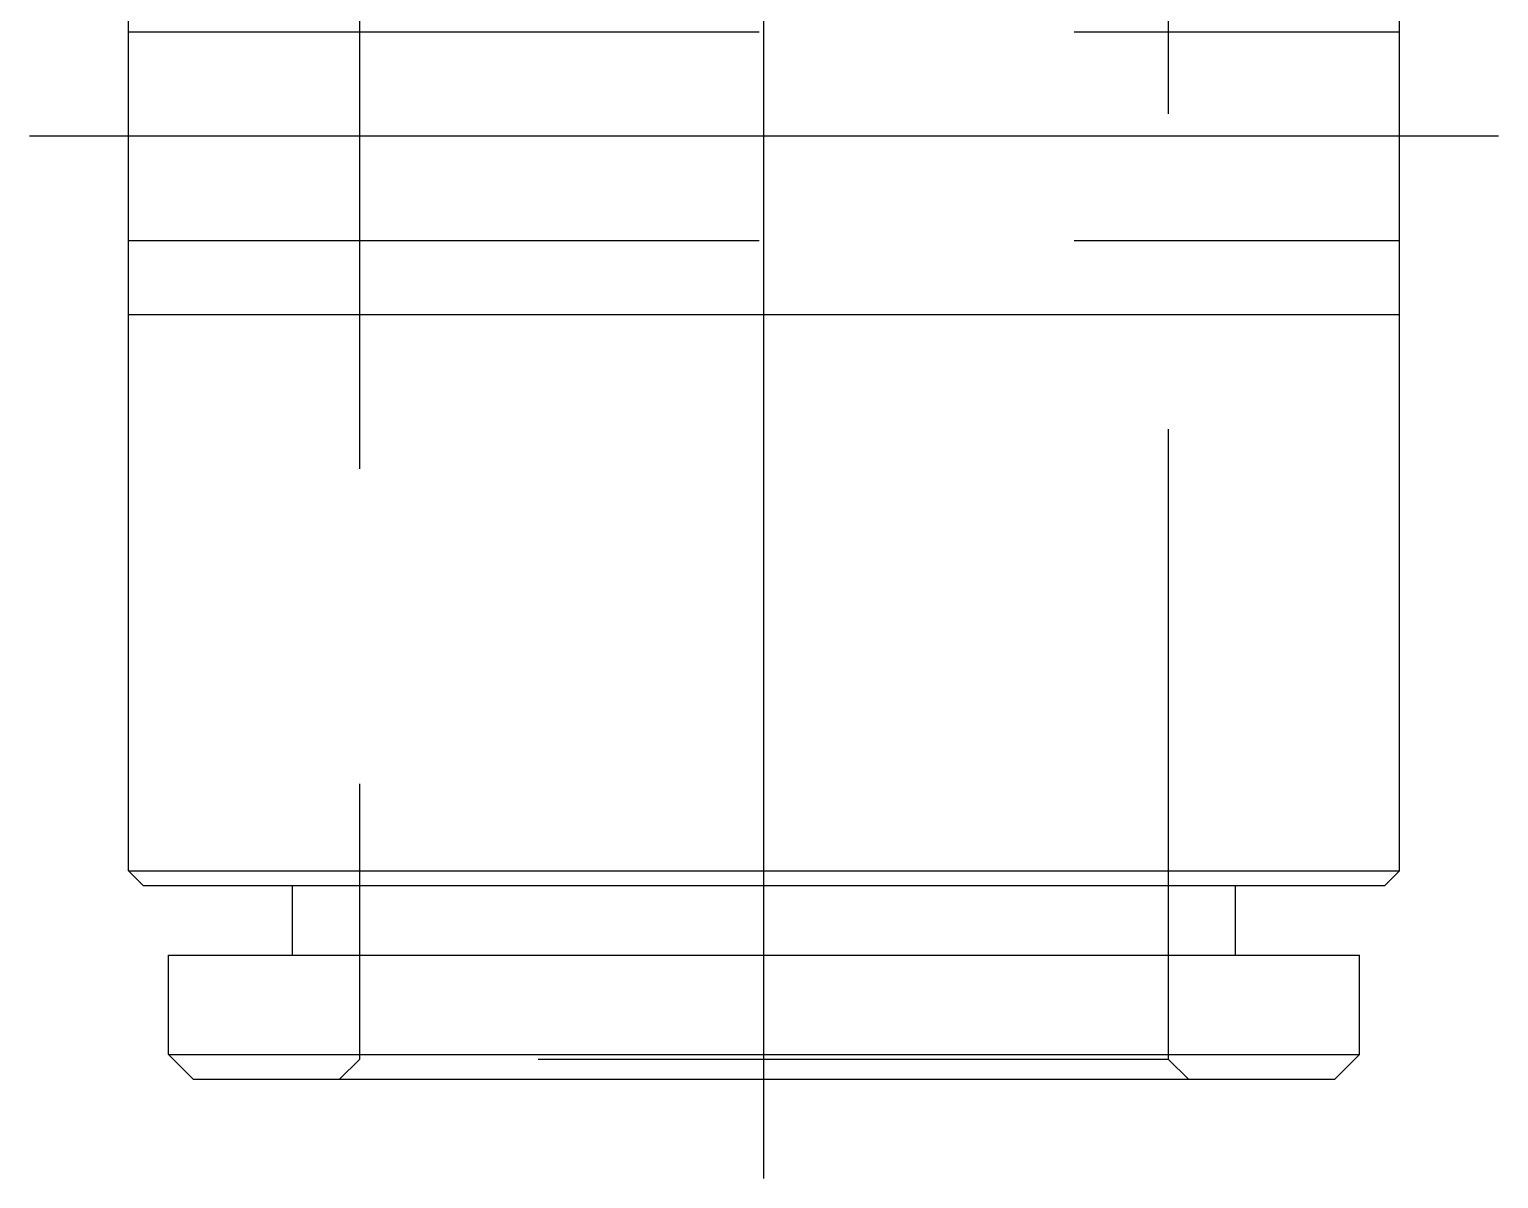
# Model space of a CAD drawing. Extents: x -20 to 97, y -32 to 49.
# Drawn here: x 66.51 to 96.11, y -2 to 21.15 of the extents above; entities that cross this region are included whole.
import ezdxf

# ---------------------------------------------------------------- set-up
doc = ezdxf.new("R2010")
doc.units = 0
doc.linetypes.add('CENTER', pattern=[50.8, 31.75, -6.35, 6.35, -6.35])
doc.linetypes.add('DASHED', pattern=[19.05, 12.7, -6.35])
doc.layers.get('0').update_dxf_attribs({"linetype": 'CONTINUOUS'})
doc.layers.add('CENTER', color=1, linetype='CENTER')

msp = doc.modelspace()

# ---------------------------------------------------------------- linework, layer by layer
at = {"color": 3, "linetype": 'DASHED'}
for p, q in [((73.1636, 25), (73.1636, 0.4)), ((89.4636, 0.4), (89.4636, 25)), ((68.5136, 21.1), (94.1136, 21.1)), ((68.5136, 16.9), (94.1136, 16.9)), ((73.1636, 0.4), (72.7636, 0)), ((89.4636, 0.4), (73.1636, 0.4)), ((89.8636, 0), (89.4636, 0.4))]:
    msp.add_line(p, q, dxfattribs=at)
at = {"color": 7, "linetype": 'CONTINUOUS'}
for p, q in [((68.5136, 4.2), (68.5136, 22.6)), ((94.1136, 4.2), (94.1136, 22.6)), ((94.1136, 15.4), (68.5136, 15.4)), ((68.5136, 4.2), (94.1136, 4.2)), ((68.8136, 3.9), (68.5136, 4.2)), ((93.8136, 3.9), (94.1136, 4.2)), ((93.8136, 3.9), (68.8136, 3.9)), ((71.8136, 2.5), (71.8136, 3.9)), ((90.8136, 2.5), (90.8136, 3.9)), ((69.3136, 2.5), (93.3136, 2.5)), ((69.3136, 0.5), (69.3136, 2.5)), ((93.3136, 0.5), (93.3136, 2.5)), ((69.3136, 0.5), (93.3136, 0.5)), ((69.3136, 0.5), (69.8136, 0)), ((92.8136, 0), (93.3136, 0.5)), ((69.8136, 0), (92.8136, 0))]:
    msp.add_line(p, q, dxfattribs=at)
at = {"layer": 'CENTER', "color": 1, "linetype": 'CENTER'}
for p, q in [((81.3136, -2), (81.3136, 48.8)), ((96.1136, 19), (66.5136, 19))]:
    msp.add_line(p, q, dxfattribs=at)

doc.saveas('drawing.dxf')
